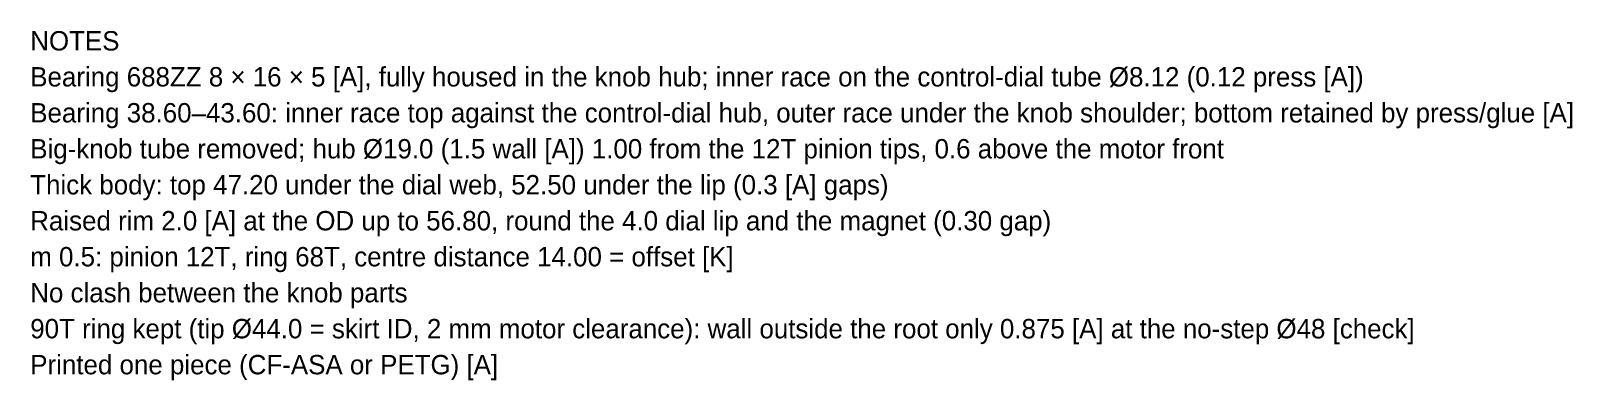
# Model space of a CAD drawing. Header units: millimetres. Extents: x -31 to 149, y -20 to 140.
# Drawn here: x 38 to 149.4, y 115 to 140.2 of the extents above; entities that cross this region are included whole.
import ezdxf

# ---------------------------------------------------------------- set-up
doc = ezdxf.new("R2010")
doc.units = ezdxf.units.MM
doc.layers.add('TEXT', color=7, linetype='CONTINUOUS')

msp = doc.modelspace()

# ---------------------------------------------------------------- texts
at = {"layer": 'TEXT'}
for s, p in [('NOTES', (38, 138.78508)), ('Bearing 688ZZ 8 × 16 × 5 [A], fully housed in the knob hub; inner race on the control-dial tube Ø8.12 (0.12 press [A])', (38, 136.18508)), ('Bearing 38.60–43.60: inner race top against the control-dial hub, outer race under the knob shoulder; bottom retained by press/glue [A]', (38, 133.58508)), ('Big-knob tube removed; hub Ø19.0 (1.5 wall [A]) 1.00 from the 12T pinion tips, 0.6 above the motor front', (38, 130.98508)), ('Thick body: top 47.20 under the dial web, 52.50 under the lip (0.3 [A] gaps)', (38, 128.38508)), ('Raised rim 2.0 [A] at the OD up to 56.80, round the 4.0 dial lip and the magnet (0.30 gap)', (38, 125.78508)), ('m 0.5: pinion 12T, ring 68T, centre distance 14.00 = offset [K]', (38, 123.18508)), ('No clash between the knob parts', (38, 120.58508)), ('90T ring kept (tip Ø44.0 = skirt ID, 2 mm motor clearance): wall outside the root only 0.875 [A] at the no-step Ø48 [check]', (38, 117.98508)), ('Printed one piece (CF-ASA or PETG) [A]', (38, 115.38508))]:
    msp.add_text(s, height=1.4, dxfattribs=at).set_placement(p)

doc.saveas('drawing.dxf')
